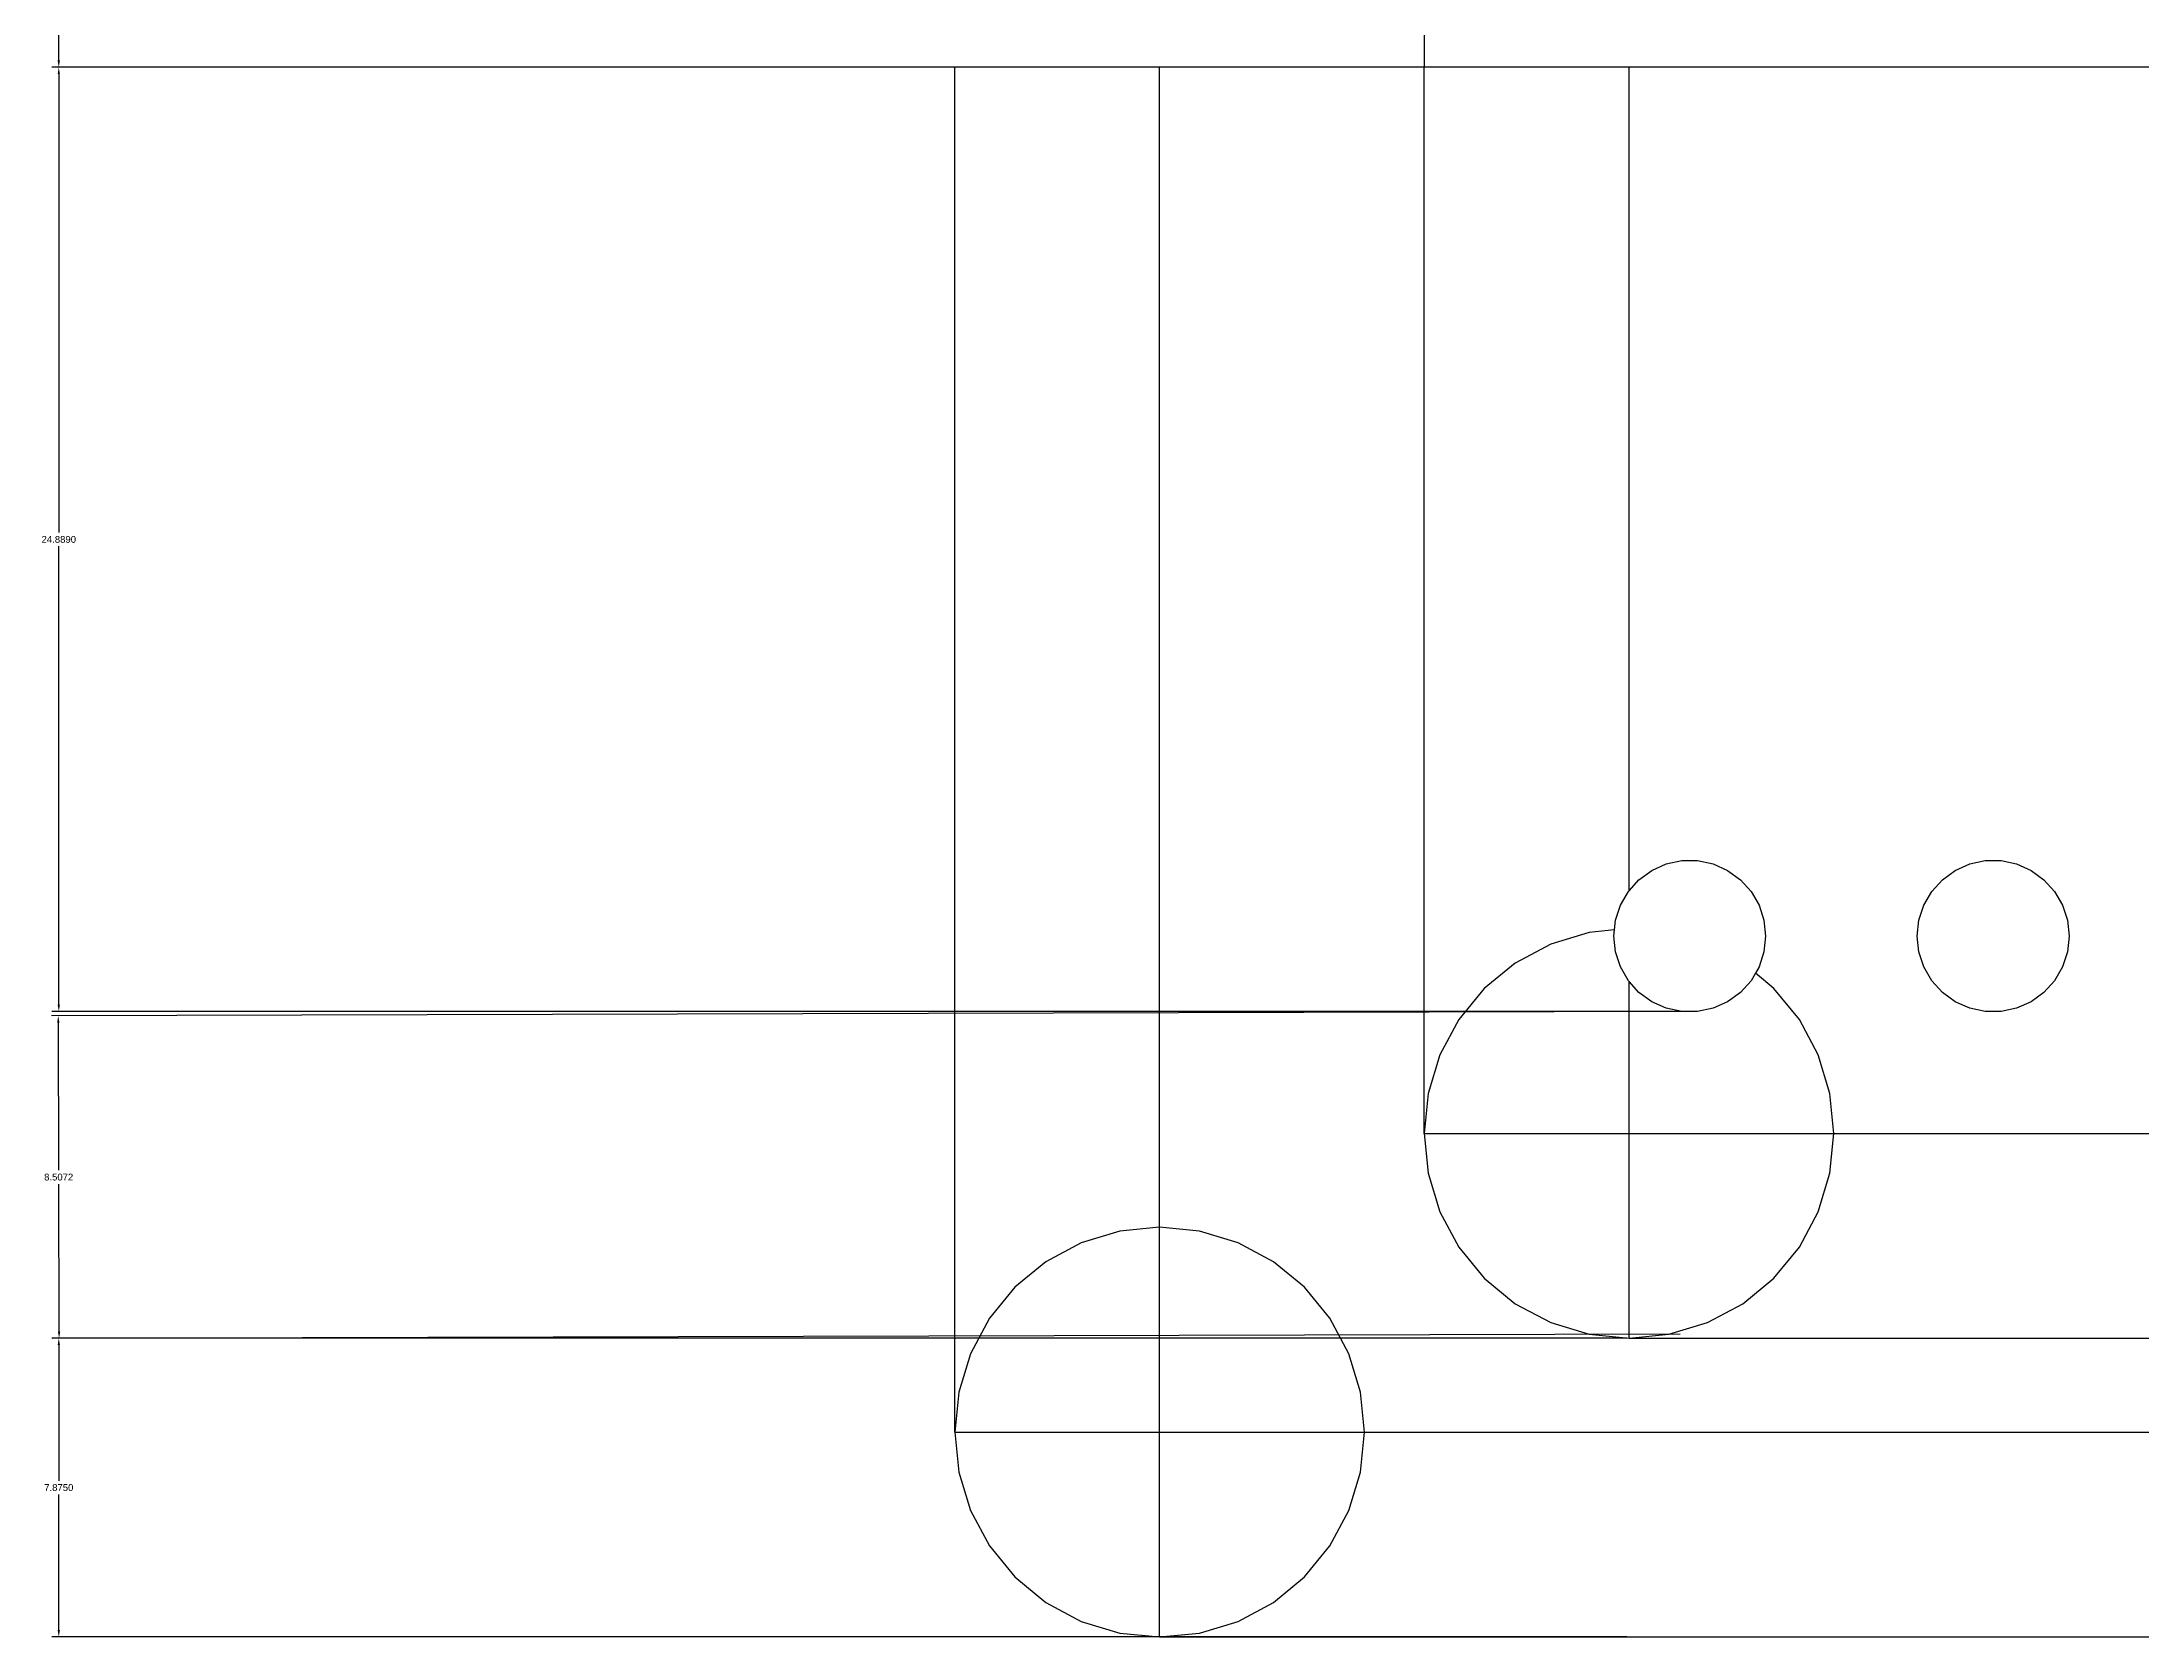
# Model space of a CAD drawing. Extents: x -36 to 148, y -8 to 119.
# Drawn here: x -36.4 to 18.9, y -7.9 to 34.2 of the extents above; entities that cross this region are included whole.
import ezdxf

# ---------------------------------------------------------------- set-up
doc = ezdxf.new("R2010")
doc.units = 0
doc.header["$MEASUREMENT"] = 0
doc.layers.get('0').update_dxf_attribs({"linetype": 'CONTINUOUS'})
doc.layers.get('Defpoints').update_dxf_attribs({"linetype": 'CONTINUOUS'})
doc.styles.get("Standard").update_dxf_attribs({"font": 'ARIAL.TTF'})
doc.dimstyles.new('Annotative', dxfattribs={"dimtxt": 0.18, "dimasz": 0.18, "dimexe": 0.18, "dimexo": 0.0625, "dimgap": 0.09, "dimtad": 0, "dimtih": 1, "dimtoh": 1, "dimdec": 4, "dimzin": 0, "dimdsep": 46, "dimtxsty": 'STANDARD', "dimcen": 0.09, "dimadec": 0, "dimazin": 0, "dimtfac": 1, "dimtdec": 4, "dimtofl": 0, "dimtmove": 0, "dimatfit": 3, "dimfxl": 1, "dimtolj": 1, "dimtzin": 0, "dimarcsym": 0})

# ---------------------------------------------------------------- blocks, each defined once
blk = doc.blocks.new('DIFFERENCE001')
at = {"color": 0}
for p, q in [((0, 61.5), (0, 33.5)), ((-6.975, 33.5), (-12.375, 33.5)), ((-12.375, -2.475), (-12.375, 33.5)), ((0, 33.5), (-6.975, 33.5)), ((-6.975, 2.925), (-6.975, 33.5)), ((5.4, 33.5), (0, 33.5)), ((0, 5.4), (0, 33.5)), ((130.6, 33.5), (5.4, 33.5)), ((5.4, 11.796), (5.4, 33.5)), ((5.662, 12.086), (6, 12.332)), ((6, 12.332), (6.382, 12.502)), ((6.382, 12.502), (6.791, 12.589)), ((6.791, 12.589), (7.209, 12.589)), ((7.209, 12.589), (7.618, 12.502)), ((7.618, 12.502), (8, 12.332)), ((8, 12.332), (8.338, 12.086)), ((13.662, 12.086), (14, 12.332)), ((14, 12.332), (14.382, 12.502)), ((14.382, 12.502), (14.791, 12.589)), ((14.791, 12.589), (15.209, 12.589)), ((15.209, 12.589), (15.618, 12.502)), ((15.618, 12.502), (16, 12.332)), ((16, 12.332), (16.338, 12.086)), ((5.173, 11.413), (5.382, 11.776)), ((5.382, 11.776), (5.4, 11.796)), ((5.4, 11.796), (5.662, 12.086)), ((8.338, 12.086), (8.618, 11.776)), ((8.618, 11.776), (8.827, 11.413)), ((13.173, 11.413), (13.382, 11.776)), ((13.382, 11.776), (13.662, 12.086)), ((16.338, 12.086), (16.618, 11.776)), ((16.618, 11.776), (16.827, 11.413)), ((5.044, 11.016), (5.173, 11.413)), ((8.827, 11.413), (8.956, 11.016)), ((13.044, 11.016), (13.173, 11.413)), ((16.827, 11.413), (16.956, 11.016)), ((4.347, 10.696), (3.334, 10.389)), ((5.017, 10.762), (4.347, 10.696)), ((5, 10.6), (5.017, 10.762)), ((5.044, 10.184), (5, 10.6)), ((5.017, 10.762), (5.044, 11.016)), ((8.956, 11.016), (9, 10.6)), ((9, 10.6), (8.956, 10.184)), ((13, 10.6), (13.044, 11.016)), ((13.044, 10.184), (13, 10.6)), ((16.956, 11.016), (17, 10.6)), ((17, 10.6), (16.956, 10.184)), ((3.334, 10.389), (2.4, 9.89)), ((5.173, 9.787), (5.044, 10.184)), ((8.956, 10.184), (8.827, 9.787)), ((13.173, 9.787), (13.044, 10.184)), ((16.956, 10.184), (16.827, 9.787)), ((2.4, 9.89), (1.582, 9.218)), ((5.382, 9.424), (5.173, 9.787)), ((5.4, 9.404), (5.382, 9.424)), ((8.618, 9.424), (8.338, 9.114)), ((8.73, 9.619), (8.618, 9.424)), ((8.827, 9.787), (8.73, 9.619)), ((9.218, 9.218), (8.73, 9.619)), ((13.382, 9.424), (13.173, 9.787)), ((13.662, 9.114), (13.382, 9.424)), ((16.618, 9.424), (16.338, 9.114)), ((16.827, 9.787), (16.618, 9.424)), ((1.582, 9.218), (0.91, 8.4)), ((5.662, 9.114), (5.4, 9.404)), ((5.4, 5.4), (5.4, 9.404)), ((6, 8.868), (5.662, 9.114)), ((6.382, 8.698), (6, 8.868)), ((8, 8.868), (7.618, 8.698)), ((8.338, 9.114), (8, 8.868)), ((9.89, 8.4), (9.218, 9.218)), ((14, 8.868), (13.662, 9.114)), ((14.382, 8.698), (14, 8.868)), ((16, 8.868), (15.618, 8.698)), ((16.338, 9.114), (16, 8.868)), ((0.91, 8.4), (0.411, 7.466)), ((6.791, 8.611), (6.382, 8.698)), ((7.209, 8.611), (6.791, 8.611)), ((7.618, 8.698), (7.209, 8.611)), ((10.389, 7.466), (9.89, 8.4)), ((14.791, 8.611), (14.382, 8.698)), ((15.209, 8.611), (14.791, 8.611)), ((15.618, 8.698), (15.209, 8.611)), ((0.411, 7.466), (0.104, 6.453)), ((10.696, 6.453), (10.389, 7.466)), ((0.104, 6.453), (0, 5.4)), ((10.8, 5.4), (10.696, 6.453)), ((0, 5.4), (0.104, 4.347)), ((0, 5.4), (5.4, 5.4)), ((5.4, 0), (5.4, 5.4)), ((5.4, 5.4), (10.8, 5.4)), ((10.696, 4.347), (10.8, 5.4)), ((10.8, 5.4), (125.2, 5.4)), ((0.104, 4.347), (0.411, 3.334)), ((10.389, 3.334), (10.696, 4.347)), ((0.411, 3.334), (0.91, 2.4)), ((9.89, 2.4), (10.389, 3.334)), ((-8.028, 2.821), (-9.041, 2.514)), ((-6.975, 2.925), (-8.028, 2.821)), ((-5.922, 2.821), (-6.975, 2.925)), ((-6.975, -2.475), (-6.975, 2.925)), ((-4.909, 2.514), (-5.922, 2.821)), ((-9.041, 2.514), (-9.975, 2.015)), ((-3.975, 2.015), (-4.909, 2.514)), ((0.91, 2.4), (1.582, 1.582)), ((9.218, 1.582), (9.89, 2.4)), ((-9.975, 2.015), (-10.793, 1.343)), ((-3.157, 1.343), (-3.975, 2.015)), ((-10.793, 1.343), (-11.465, 0.525)), ((-2.485, 0.525), (-3.157, 1.343)), ((1.582, 1.582), (2.4, 0.91)), ((8.4, 0.91), (9.218, 1.582)), ((2.4, 0.91), (3.334, 0.411)), ((7.466, 0.411), (8.4, 0.91)), ((-11.465, 0.525), (-11.964, -0.409)), ((-1.986, -0.409), (-2.485, 0.525)), ((3.334, 0.411), (4.347, 0.104)), ((4.347, 0.104), (5.4, 0)), ((5.4, 0), (6.453, 0.104)), ((5.4, 0), (130.6, 0)), ((6.453, 0.104), (7.466, 0.411)), ((-11.964, -0.409), (-12.271, -1.422)), ((-1.679, -1.422), (-1.986, -0.409)), ((-12.271, -1.422), (-12.375, -2.475)), ((-1.575, -2.475), (-1.679, -1.422)), ((-12.375, -2.475), (-12.271, -3.528)), ((-12.375, -2.475), (-6.975, -2.475)), ((-6.975, -2.475), (-1.575, -2.475)), ((-6.975, -7.875), (-6.975, -2.475)), ((-1.679, -3.528), (-1.575, -2.475)), ((-1.575, -2.475), (137.575, -2.475)), ((-12.271, -3.528), (-11.964, -4.541)), ((-1.986, -4.541), (-1.679, -3.528)), ((-11.964, -4.541), (-11.465, -5.475)), ((-2.485, -5.475), (-1.986, -4.541)), ((-11.465, -5.475), (-10.793, -6.293)), ((-3.157, -6.293), (-2.485, -5.475)), ((-10.793, -6.293), (-9.975, -6.965)), ((-3.975, -6.965), (-3.157, -6.293)), ((-9.975, -6.965), (-9.041, -7.464)), ((-4.909, -7.464), (-3.975, -6.965)), ((-9.041, -7.464), (-8.028, -7.771)), ((-5.922, -7.771), (-4.909, -7.464)), ((-8.028, -7.771), (-6.975, -7.875)), ((-6.975, -7.875), (-5.922, -7.771)), ((-6.975, -7.875), (142.975, -7.875))]:
    blk.add_line(p, q, dxfattribs=at)
blk = doc.blocks.new('*D6')
at = {"color": 0, "linetype": 'Continuous', "lineweight": -2, "transparency": 16777216}
for p, q in [((5.338, 0), (-36.179, 0)), ((-35.999, -0.18), (-35.999, -3.756)), ((-35.999, -7.695), (-35.999, -4.119)), ((5.338, -7.875), (-36.179, -7.875))]:
    blk.add_line(p, q, dxfattribs=at)
at = {"color": 0, "linetype": 'Continuous', "transparency": 16777216}
for points in [[(-36.029, -0.18), (-35.969, -0.18), (-35.999, 0)], [(-36.029, -7.695), (-35.969, -7.695), (-35.999, -7.875)]]:
    blk.add_solid(points, dxfattribs=at)
at = {"layer": 'Defpoints', "color": 0, "linetype": 'Continuous', "transparency": 16777216}
for p in [(5.4, 0), (-35.999, -7.875), (5.4, -7.875)]:
    blk.add_point(p, dxfattribs=at)
at = {"color": 0, "linetype": 'Continuous', "transparency": 16777216, "insert": (-35.999, -3.937), "char_height": 0.18, "attachment_point": 5}
blk.add_mtext('\\A1;7.8750', dxfattribs=at)
blk = doc.blocks.new('*D8')
at = {"color": 0, "linetype": 'Continuous', "lineweight": -2, "transparency": 16777216}
for p, q in [((17.938, 40.5), (-36.179, 40.5)), ((-35.999, 40.32), (-35.999, 37.182)), ((-35.999, 33.68), (-35.999, 36.818)), ((17.938, 33.5), (-36.179, 33.5))]:
    blk.add_line(p, q, dxfattribs=at)
at = {"color": 0, "linetype": 'Continuous', "transparency": 16777216}
for points in [[(-36.029, 40.32), (-35.969, 40.32), (-35.999, 40.5)], [(-36.029, 33.68), (-35.969, 33.68), (-35.999, 33.5)]]:
    blk.add_solid(points, dxfattribs=at)
at = {"layer": 'Defpoints', "color": 0, "linetype": 'Continuous', "transparency": 16777216}
for p in [(18, 40.5), (-35.999, 33.5), (18, 33.5)]:
    blk.add_point(p, dxfattribs=at)
at = {"color": 0, "linetype": 'Continuous', "transparency": 16777216, "insert": (-35.999, 37), "char_height": 0.18, "attachment_point": 5}
blk.add_mtext('\\A1;7.0000', dxfattribs=at)
blk = doc.blocks.new('*D16')
at = {"color": 0, "linetype": 'Continuous', "lineweight": -2, "transparency": 16777216}
for p, q in [((6.728, 8.611), (-36.193, 8.5)), ((-36.013, 8.32), (-36.003, 4.429)), ((-35.992, 0.173), (-36.002, 4.065)), ((6.75, 0.104), (-36.171, -0.008))]:
    blk.add_line(p, q, dxfattribs=at)
at = {"color": 0, "linetype": 'Continuous', "transparency": 16777216}
for points in [[(-35.983, 8.32), (-36.043, 8.32), (-36.013, 8.5)], [(-35.962, 0.173), (-36.022, 0.173), (-35.991, -0.007)]]:
    blk.add_solid(points, dxfattribs=at)
at = {"layer": 'Defpoints', "color": 0, "linetype": 'Continuous', "transparency": 16777216}
for p in [(6.791, 8.611), (6.813, 0.104), (-35.991, -0.007)]:
    blk.add_point(p, dxfattribs=at)
at = {"color": 0, "linetype": 'Continuous', "transparency": 16777216, "insert": (-36.002, 4.247), "char_height": 0.18, "attachment_point": 5}
blk.add_mtext('\\A1;8.5072', dxfattribs=at)
blk = doc.blocks.new('*D17')
at = {"color": 0, "linetype": 'Continuous', "lineweight": -2, "transparency": 16777216}
for p, q in [((6.728, 33.5), (-36.179, 33.5)), ((-35.999, 33.32), (-35.999, 21.237)), ((-35.999, 8.791), (-35.999, 20.874)), ((7.147, 8.611), (-36.179, 8.611))]:
    blk.add_line(p, q, dxfattribs=at)
at = {"color": 0, "linetype": 'Continuous', "transparency": 16777216}
for points in [[(-36.029, 33.32), (-35.969, 33.32), (-35.999, 33.5)], [(-36.029, 8.791), (-35.969, 8.791), (-35.999, 8.611)]]:
    blk.add_solid(points, dxfattribs=at)
at = {"layer": 'Defpoints', "color": 0, "linetype": 'Continuous', "transparency": 16777216}
for p in [(-35.999, 33.5), (6.791, 33.5), (7.209, 8.611)]:
    blk.add_point(p, dxfattribs=at)
at = {"color": 0, "linetype": 'Continuous', "transparency": 16777216, "insert": (-35.999, 21.055), "char_height": 0.18, "attachment_point": 5}
blk.add_mtext('\\A1;24.8890', dxfattribs=at)

msp = doc.modelspace()

# ---------------------------------------------------------------- block references
at = {"color": 0}
msp.add_blockref('DIFFERENCE001', (0, 0), dxfattribs=at)

# ---------------------------------------------------------------- dimensions: what is measured, and where the dimension line sits
at = {"linetype": 'Continuous'}
for base, p1, p2, picture, middle in [((-35.9989, 33.5), (18, 40.5), (18, 33.5), '*D8', (-35.9989, 37)), ((-35.9989, 33.5), (7.20906, 8.61096), (6.79094, 33.5), '*D17', (-35.9989, 21.05548)), ((-35.9989, -7.875), (5.4, 0), (5.4, -7.875), '*D6', (-35.9989, -3.9375))]:
    dim = msp.add_linear_dim(base=base, p1=p1, p2=p2, angle=90, dimstyle='Annotative', override={"dimscale": 0, "dimtix": 0, "dimtofl": 0, "dimtmove": 0, "dimatfit": 3}, dxfattribs=at)
    dim.commit()
    dim.dimension.update_dxf_attribs({"geometry": picture, "text_midpoint": middle})
dim = msp.add_aligned_dim(p1=(6.79094, 8.61096), p2=(6.81296, 0.10376), distance=-42.80423, dimstyle='Annotative', override={"dimscale": 0, "dimtix": 0, "dimtofl": 0, "dimtmove": 0, "dimatfit": 3}, dxfattribs=at)
dim.commit()
dim.dimension.update_dxf_attribs({"geometry": '*D16', "text_midpoint": (-36.00214, 4.24656)})

doc.saveas('drawing.dxf')
